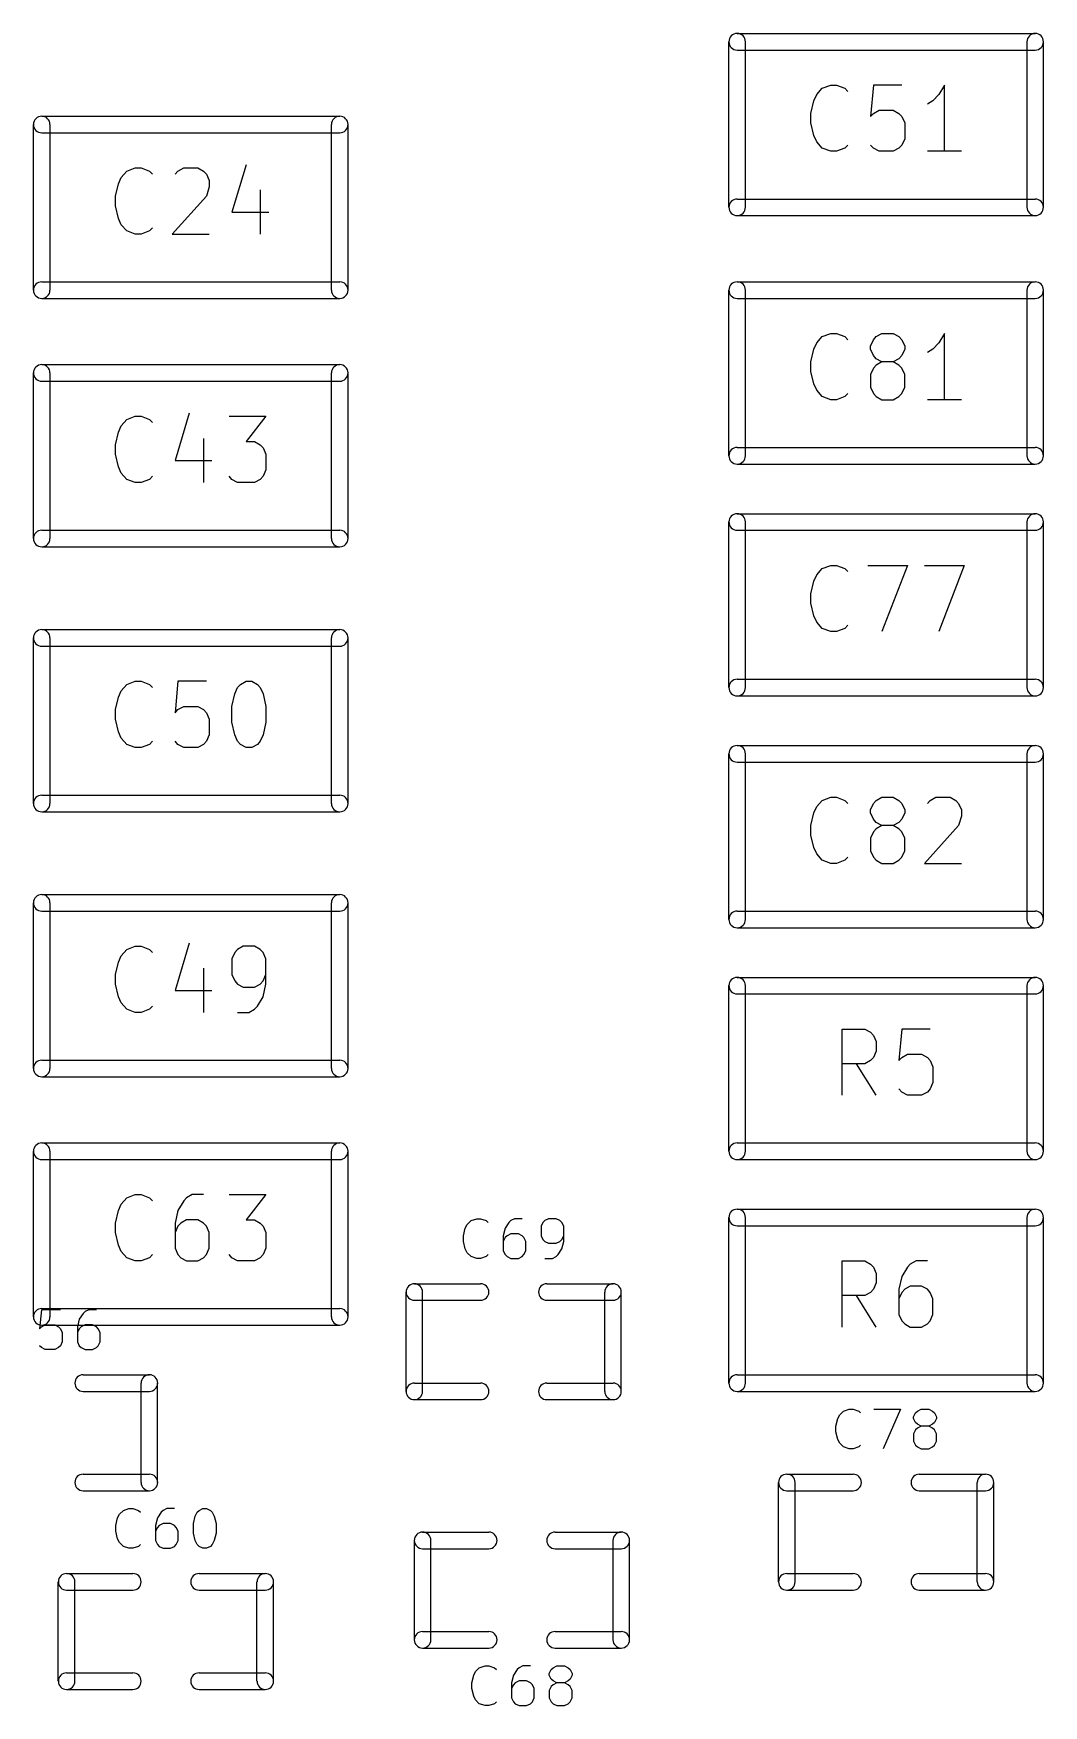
# Model space of a CAD drawing. Extents: x 51.7 to 137.6, y -122.1 to -55.4.
# Drawn here: x 127.32 to 135.06, y -88.2 to -75.37 of the extents above; entities that cross this region are included whole.
import ezdxf

# ---------------------------------------------------------------- set-up
doc = ezdxf.new("R2010")
doc.units = 0
doc.header["$MEASUREMENT"] = 0
doc.layers.add('BLACK', color=250, linetype='CONTINUOUS')

msp = doc.modelspace()

# ---------------------------------------------------------------- linework, layer by layer
at = {"layer": 'BLACK'}
for p, q in [((132.715, -75.3745), (135.001, -75.3745)), ((132.652, -76.708), (132.652, -75.438)), ((132.715, -75.5015), (135.001, -75.5015)), ((132.779, -76.708), (132.779, -75.438)), ((134.938, -76.708), (134.938, -75.438)), ((135.065, -76.708), (135.065, -75.438)), ((133.368, -75.7948), (133.433, -75.7706)), ((133.433, -75.7706), (133.477, -75.7706)), ((133.477, -75.7706), (133.542, -75.7948)), ((133.76, -75.7706), (133.738, -76.0125)), ((133.978, -75.7706), (133.76, -75.7706)), ((134.304, -75.7706), (134.261, -75.8432)), ((134.304, -76.2786), (134.304, -75.7706)), ((133.281, -75.9883), (133.303, -75.8916)), ((133.303, -75.8916), (133.325, -75.8432)), ((133.325, -75.8432), (133.368, -75.7948)), ((133.542, -75.7948), (133.564, -75.819)), ((134.217, -75.8916), (134.174, -75.9158)), ((134.261, -75.8432), (134.217, -75.8916)), ((127.381, -76.0095), (129.667, -76.0095)), ((133.281, -76.0609), (133.281, -75.9883)), ((133.738, -76.0125), (133.76, -75.9883)), ((133.76, -75.9883), (133.804, -75.9641)), ((133.804, -75.9641), (133.912, -75.9641)), ((133.912, -75.9641), (133.956, -75.9883)), ((133.956, -75.9883), (133.978, -76.0125)), ((133.978, -76.0125), (134, -76.0609)), ((127.318, -77.343), (127.318, -76.073)), ((127.381, -76.1365), (129.667, -76.1365)), ((127.445, -77.343), (127.445, -76.073)), ((129.604, -77.343), (129.604, -76.073)), ((129.731, -77.343), (129.731, -76.073)), ((133.303, -76.1577), (133.281, -76.0609)), ((133.325, -76.206), (133.303, -76.1577)), ((134, -76.0609), (134, -76.1819)), ((133.368, -76.2544), (133.325, -76.206)), ((133.433, -76.2786), (133.368, -76.2544)), ((133.477, -76.2786), (133.433, -76.2786)), ((133.542, -76.2544), (133.477, -76.2786)), ((133.564, -76.2302), (133.542, -76.2544)), ((133.76, -76.2544), (133.738, -76.2302)), ((133.804, -76.2786), (133.76, -76.2544)), ((133.912, -76.2786), (133.804, -76.2786)), ((133.956, -76.2544), (133.912, -76.2786)), ((133.978, -76.2302), (133.956, -76.2544)), ((134, -76.1819), (133.978, -76.2302)), ((134.435, -76.2786), (134.174, -76.2786)), ((128.034, -76.4298), (128.099, -76.4056)), ((128.099, -76.4056), (128.143, -76.4056)), ((128.143, -76.4056), (128.208, -76.4298)), ((128.426, -76.4298), (128.47, -76.4056)), ((128.47, -76.4056), (128.578, -76.4056)), ((128.578, -76.4056), (128.622, -76.4298)), ((128.949, -76.3814), (128.84, -76.7443)), ((127.947, -76.6233), (127.969, -76.5266)), ((127.969, -76.5266), (127.991, -76.4782)), ((127.991, -76.4782), (128.034, -76.4298)), ((128.208, -76.4298), (128.23, -76.454)), ((128.404, -76.454), (128.426, -76.4298)), ((128.622, -76.4298), (128.644, -76.454)), ((128.644, -76.454), (128.666, -76.5024)), ((128.666, -76.5508), (128.644, -76.6233)), ((128.666, -76.5024), (128.666, -76.5508)), ((127.947, -76.6959), (127.947, -76.6233)), ((128.644, -76.6233), (128.382, -76.9136)), ((129.057, -76.575), (129.057, -76.9136)), ((132.715, -76.6445), (135.001, -76.6445)), ((127.969, -76.7927), (127.947, -76.6959)), ((127.991, -76.841), (127.969, -76.7927)), ((128.84, -76.7443), (129.123, -76.7443)), ((132.715, -76.7715), (135.001, -76.7715)), ((128.034, -76.8894), (127.991, -76.841)), ((128.099, -76.9136), (128.034, -76.8894)), ((128.143, -76.9136), (128.099, -76.9136)), ((128.208, -76.8894), (128.143, -76.9136)), ((128.23, -76.8652), (128.208, -76.8894)), ((128.382, -76.9136), (128.666, -76.9136)), ((127.381, -77.2795), (129.667, -77.2795)), ((132.715, -77.2795), (135.001, -77.2795)), ((127.381, -77.4065), (129.667, -77.4065)), ((132.652, -78.613), (132.652, -77.343)), ((132.715, -77.4065), (135.001, -77.4065)), ((132.779, -78.613), (132.779, -77.343)), ((134.938, -78.613), (134.938, -77.343)), ((135.065, -78.613), (135.065, -77.343)), ((133.325, -77.7482), (133.368, -77.6998)), ((133.368, -77.6998), (133.433, -77.6756)), ((133.433, -77.6756), (133.477, -77.6756)), ((133.477, -77.6756), (133.542, -77.6998)), ((133.542, -77.6998), (133.564, -77.724)), ((133.76, -77.724), (133.782, -77.6998)), ((133.782, -77.6998), (133.825, -77.6756)), ((133.825, -77.6756), (133.912, -77.6756)), ((133.912, -77.6756), (133.956, -77.6998)), ((133.956, -77.6998), (133.978, -77.724)), ((134.304, -77.6756), (134.261, -77.7482)), ((134.304, -78.1836), (134.304, -77.6756)), ((133.281, -77.8933), (133.303, -77.7966)), ((133.303, -77.7966), (133.325, -77.7482)), ((133.738, -77.7724), (133.76, -77.724)), ((133.738, -77.7966), (133.738, -77.7724)), ((133.76, -77.845), (133.738, -77.7966)), ((133.978, -77.724), (134, -77.7724)), ((134, -77.7966), (133.978, -77.845)), ((134, -77.7724), (134, -77.7966)), ((134.217, -77.7966), (134.174, -77.8208)), ((134.261, -77.7482), (134.217, -77.7966)), ((127.381, -77.9145), (129.667, -77.9145)), ((133.281, -77.9659), (133.281, -77.8933)), ((133.303, -78.0627), (133.281, -77.9659)), ((133.76, -77.9417), (133.738, -77.9901)), ((133.782, -77.8691), (133.76, -77.845)), ((133.782, -77.9175), (133.76, -77.9417)), ((133.825, -77.8933), (133.782, -77.8691)), ((133.825, -77.8933), (133.782, -77.9175)), ((133.912, -77.8933), (133.825, -77.8933)), ((133.956, -77.8691), (133.912, -77.8933)), ((133.956, -77.9175), (133.912, -77.8933)), ((133.978, -77.845), (133.956, -77.8691)), ((133.978, -77.9417), (133.956, -77.9175)), ((134, -77.9901), (133.978, -77.9417)), ((127.318, -79.248), (127.318, -77.978)), ((127.381, -78.0415), (129.667, -78.0415)), ((127.445, -79.248), (127.445, -77.978)), ((129.604, -79.248), (129.604, -77.978)), ((129.731, -79.248), (129.731, -77.978)), ((133.325, -78.111), (133.303, -78.0627)), ((133.738, -77.9901), (133.738, -78.0869)), ((133.738, -78.0869), (133.76, -78.1352)), ((133.978, -78.1352), (134, -78.0869)), ((134, -78.0869), (134, -77.9901)), ((133.368, -78.1594), (133.325, -78.111)), ((133.433, -78.1836), (133.368, -78.1594)), ((133.477, -78.1836), (133.433, -78.1836)), ((133.542, -78.1594), (133.477, -78.1836)), ((133.564, -78.1352), (133.542, -78.1594)), ((133.76, -78.1352), (133.782, -78.1594)), ((133.782, -78.1594), (133.825, -78.1836)), ((133.825, -78.1836), (133.912, -78.1836)), ((133.912, -78.1836), (133.956, -78.1594)), ((133.956, -78.1594), (133.978, -78.1352)), ((134.435, -78.1836), (134.174, -78.1836)), ((127.991, -78.3832), (128.034, -78.3348)), ((128.034, -78.3348), (128.099, -78.3106)), ((128.099, -78.3106), (128.143, -78.3106)), ((128.143, -78.3106), (128.208, -78.3348)), ((128.208, -78.3348), (128.23, -78.359)), ((128.513, -78.2864), (128.404, -78.6493)), ((128.818, -78.3106), (129.101, -78.3106)), ((129.101, -78.3106), (128.949, -78.5041)), ((127.947, -78.5283), (127.969, -78.4316)), ((127.969, -78.4316), (127.991, -78.3832)), ((127.947, -78.6009), (127.947, -78.5283)), ((127.969, -78.6977), (127.947, -78.6009)), ((128.622, -78.48), (128.622, -78.8186)), ((128.949, -78.5041), (129.014, -78.5041)), ((129.014, -78.5041), (129.057, -78.5283)), ((129.057, -78.5283), (129.079, -78.5525)), ((129.079, -78.5525), (129.101, -78.6009)), ((129.101, -78.6009), (129.101, -78.7219)), ((132.715, -78.5495), (135.001, -78.5495)), ((127.991, -78.746), (127.969, -78.6977)), ((128.404, -78.6493), (128.687, -78.6493)), ((129.101, -78.7219), (129.079, -78.7702)), ((132.715, -78.6765), (135.001, -78.6765)), ((128.034, -78.7944), (127.991, -78.746)), ((128.099, -78.8186), (128.034, -78.7944)), ((128.143, -78.8186), (128.099, -78.8186)), ((128.208, -78.7944), (128.143, -78.8186)), ((128.23, -78.7702), (128.208, -78.7944)), ((128.84, -78.7944), (128.818, -78.7702)), ((128.883, -78.8186), (128.84, -78.7944)), ((129.014, -78.8186), (128.883, -78.8186)), ((129.057, -78.7944), (129.014, -78.8186)), ((129.079, -78.7702), (129.057, -78.7944)), ((132.715, -79.0575), (135.001, -79.0575)), ((127.381, -79.1845), (129.667, -79.1845)), ((132.652, -80.391), (132.652, -79.121)), ((132.715, -79.1845), (135.001, -79.1845)), ((132.779, -80.391), (132.779, -79.121)), ((134.938, -80.391), (134.938, -79.121)), ((135.065, -80.391), (135.065, -79.121)), ((127.381, -79.3115), (129.667, -79.3115)), ((133.325, -79.5262), (133.368, -79.4778)), ((133.368, -79.4778), (133.433, -79.4536)), ((133.433, -79.4536), (133.477, -79.4536)), ((133.477, -79.4536), (133.542, -79.4778)), ((133.542, -79.4778), (133.564, -79.502)), ((133.716, -79.4536), (134.021, -79.4536)), ((134.021, -79.4536), (133.825, -79.9616)), ((134.152, -79.4536), (134.457, -79.4536)), ((134.457, -79.4536), (134.261, -79.9616)), ((133.281, -79.6713), (133.303, -79.5746)), ((133.303, -79.5746), (133.325, -79.5262)), ((133.281, -79.7439), (133.281, -79.6713)), ((133.303, -79.8407), (133.281, -79.7439)), ((133.325, -79.889), (133.303, -79.8407)), ((133.368, -79.9374), (133.325, -79.889)), ((127.318, -81.28), (127.318, -80.01)), ((127.381, -79.9465), (129.667, -79.9465)), ((127.445, -81.28), (127.445, -80.01)), ((129.604, -81.28), (129.604, -80.01)), ((129.731, -81.28), (129.731, -80.01)), ((133.433, -79.9616), (133.368, -79.9374)), ((133.477, -79.9616), (133.433, -79.9616)), ((133.542, -79.9374), (133.477, -79.9616)), ((133.564, -79.9132), (133.542, -79.9374)), ((127.381, -80.0735), (129.667, -80.0735)), ((127.991, -80.4152), (128.034, -80.3668)), ((128.034, -80.3668), (128.099, -80.3426)), ((128.099, -80.3426), (128.143, -80.3426)), ((128.143, -80.3426), (128.208, -80.3668)), ((128.208, -80.3668), (128.23, -80.391)), ((128.426, -80.3426), (128.404, -80.5845)), ((128.644, -80.3426), (128.426, -80.3426)), ((128.861, -80.4394), (128.883, -80.391)), ((128.883, -80.391), (128.905, -80.3668)), ((128.905, -80.3668), (128.949, -80.3426)), ((128.949, -80.3426), (128.992, -80.3426)), ((128.992, -80.3426), (129.036, -80.3668)), ((129.036, -80.3668), (129.057, -80.391)), ((129.057, -80.391), (129.079, -80.4394)), ((132.715, -80.3275), (135.001, -80.3275)), ((127.947, -80.5603), (127.969, -80.4636)), ((127.969, -80.4636), (127.991, -80.4152)), ((128.84, -80.5361), (128.861, -80.4394)), ((129.079, -80.4394), (129.101, -80.5361)), ((132.715, -80.4545), (135.001, -80.4545)), ((127.947, -80.6329), (127.947, -80.5603)), ((127.969, -80.7297), (127.947, -80.6329)), ((128.404, -80.5845), (128.426, -80.5603)), ((128.426, -80.5603), (128.47, -80.5361)), ((128.47, -80.5361), (128.578, -80.5361)), ((128.578, -80.5361), (128.622, -80.5603)), ((128.622, -80.5603), (128.644, -80.5845)), ((128.644, -80.5845), (128.666, -80.6329)), ((128.666, -80.6329), (128.666, -80.7539)), ((128.84, -80.6571), (128.84, -80.5361)), ((128.861, -80.7539), (128.84, -80.6571)), ((129.101, -80.6571), (129.079, -80.7539)), ((129.101, -80.5361), (129.101, -80.6571)), ((127.991, -80.778), (127.969, -80.7297)), ((128.034, -80.8264), (127.991, -80.778)), ((128.666, -80.7539), (128.644, -80.8022)), ((128.883, -80.8022), (128.861, -80.7539)), ((129.079, -80.7539), (129.057, -80.8022)), ((128.099, -80.8506), (128.034, -80.8264)), ((128.143, -80.8506), (128.099, -80.8506)), ((128.208, -80.8264), (128.143, -80.8506)), ((128.23, -80.8022), (128.208, -80.8264)), ((128.426, -80.8264), (128.404, -80.8022)), ((128.47, -80.8506), (128.426, -80.8264)), ((128.578, -80.8506), (128.47, -80.8506)), ((128.622, -80.8264), (128.578, -80.8506)), ((128.644, -80.8022), (128.622, -80.8264)), ((128.905, -80.8264), (128.883, -80.8022)), ((128.949, -80.8506), (128.905, -80.8264)), ((128.992, -80.8506), (128.949, -80.8506)), ((129.036, -80.8264), (128.992, -80.8506)), ((129.057, -80.8022), (129.036, -80.8264)), ((132.652, -82.169), (132.652, -80.899)), ((132.715, -80.8355), (135.001, -80.8355)), ((132.779, -82.169), (132.779, -80.899)), ((134.938, -82.169), (134.938, -80.899)), ((135.065, -82.169), (135.065, -80.899)), ((132.715, -80.9625), (135.001, -80.9625)), ((127.381, -81.2165), (129.667, -81.2165)), ((133.325, -81.3042), (133.368, -81.2558)), ((133.368, -81.2558), (133.433, -81.2316)), ((133.433, -81.2316), (133.477, -81.2316)), ((133.477, -81.2316), (133.542, -81.2558)), ((133.542, -81.2558), (133.564, -81.28)), ((133.738, -81.3284), (133.76, -81.28)), ((133.76, -81.28), (133.782, -81.2558)), ((133.782, -81.2558), (133.825, -81.2316)), ((133.825, -81.2316), (133.912, -81.2316)), ((133.912, -81.2316), (133.956, -81.2558)), ((133.956, -81.2558), (133.978, -81.28)), ((133.978, -81.28), (134, -81.3284)), ((134.174, -81.28), (134.195, -81.2558)), ((134.195, -81.2558), (134.239, -81.2316)), ((134.239, -81.2316), (134.348, -81.2316)), ((134.348, -81.2316), (134.391, -81.2558)), ((134.391, -81.2558), (134.413, -81.28)), ((134.413, -81.28), (134.435, -81.3284)), ((127.381, -81.3435), (129.667, -81.3435)), ((133.281, -81.4493), (133.303, -81.3526)), ((133.303, -81.3526), (133.325, -81.3042)), ((133.738, -81.3526), (133.738, -81.3284)), ((133.76, -81.401), (133.738, -81.3526)), ((133.782, -81.4251), (133.76, -81.401)), ((133.825, -81.4493), (133.782, -81.4251)), ((133.956, -81.4251), (133.912, -81.4493)), ((133.978, -81.401), (133.956, -81.4251)), ((134, -81.3526), (133.978, -81.401)), ((134, -81.3284), (134, -81.3526)), ((134.435, -81.3768), (134.413, -81.4493)), ((134.435, -81.3284), (134.435, -81.3768)), ((133.281, -81.5219), (133.281, -81.4493)), ((133.303, -81.6187), (133.281, -81.5219)), ((133.76, -81.4977), (133.738, -81.5461)), ((133.738, -81.5461), (133.738, -81.6429)), ((133.782, -81.4735), (133.76, -81.4977)), ((133.825, -81.4493), (133.782, -81.4735)), ((133.912, -81.4493), (133.825, -81.4493)), ((133.956, -81.4735), (133.912, -81.4493)), ((133.978, -81.4977), (133.956, -81.4735)), ((134, -81.5461), (133.978, -81.4977)), ((134, -81.6429), (134, -81.5461)), ((134.413, -81.4493), (134.152, -81.7396)), ((133.325, -81.667), (133.303, -81.6187)), ((133.368, -81.7154), (133.325, -81.667)), ((133.738, -81.6429), (133.76, -81.6912)), ((133.978, -81.6912), (134, -81.6429)), ((133.433, -81.7396), (133.368, -81.7154)), ((133.477, -81.7396), (133.433, -81.7396)), ((133.542, -81.7154), (133.477, -81.7396)), ((133.564, -81.6912), (133.542, -81.7154)), ((133.76, -81.6912), (133.782, -81.7154)), ((133.782, -81.7154), (133.825, -81.7396)), ((133.825, -81.7396), (133.912, -81.7396)), ((133.912, -81.7396), (133.956, -81.7154)), ((133.956, -81.7154), (133.978, -81.6912)), ((134.152, -81.7396), (134.435, -81.7396)), ((127.318, -83.312), (127.318, -82.042)), ((127.381, -81.9785), (129.667, -81.9785)), ((127.445, -83.312), (127.445, -82.042)), ((129.604, -83.312), (129.604, -82.042)), ((129.731, -83.312), (129.731, -82.042)), ((127.381, -82.1055), (129.667, -82.1055)), ((132.715, -82.1055), (135.001, -82.1055)), ((132.715, -82.2325), (135.001, -82.2325)), ((127.969, -82.4956), (127.991, -82.4472)), ((127.991, -82.4472), (128.034, -82.3988)), ((128.034, -82.3988), (128.099, -82.3746)), ((128.099, -82.3746), (128.143, -82.3746)), ((128.143, -82.3746), (128.208, -82.3988)), ((128.208, -82.3988), (128.23, -82.423)), ((128.513, -82.3504), (128.404, -82.7133)), ((128.861, -82.423), (128.84, -82.4714)), ((128.883, -82.3988), (128.861, -82.423)), ((128.927, -82.3746), (128.883, -82.3988)), ((129.014, -82.3746), (128.927, -82.3746)), ((129.057, -82.3988), (129.014, -82.3746)), ((129.079, -82.423), (129.057, -82.3988)), ((129.101, -82.4714), (129.079, -82.423)), ((127.947, -82.5923), (127.969, -82.4956)), ((128.622, -82.544), (128.622, -82.8826)), ((128.84, -82.4714), (128.84, -82.5923)), ((129.101, -82.6649), (129.101, -82.4714)), ((127.947, -82.6649), (127.947, -82.5923)), ((127.969, -82.7617), (127.947, -82.6649)), ((128.84, -82.5923), (128.861, -82.6407)), ((128.861, -82.6407), (128.883, -82.6649)), ((128.883, -82.6649), (128.927, -82.6891)), ((128.927, -82.6891), (129.014, -82.6891)), ((129.014, -82.6891), (129.057, -82.6649)), ((129.057, -82.6649), (129.079, -82.6407)), ((129.079, -82.6407), (129.101, -82.5923)), ((129.079, -82.7617), (129.101, -82.6649)), ((132.652, -83.947), (132.652, -82.677)), ((132.715, -82.6135), (135.001, -82.6135)), ((132.779, -83.947), (132.779, -82.677)), ((134.938, -83.947), (134.938, -82.677)), ((135.065, -83.947), (135.065, -82.677)), ((127.991, -82.81), (127.969, -82.7617)), ((128.034, -82.8584), (127.991, -82.81)), ((128.23, -82.8342), (128.208, -82.8584)), ((128.404, -82.7133), (128.687, -82.7133)), ((129.014, -82.8584), (129.036, -82.8342)), ((129.036, -82.8342), (129.079, -82.7617)), ((132.715, -82.7405), (135.001, -82.7405)), ((128.099, -82.8826), (128.034, -82.8584)), ((128.143, -82.8826), (128.099, -82.8826)), ((128.208, -82.8584), (128.143, -82.8826)), ((128.883, -82.8826), (128.97, -82.8826)), ((128.97, -82.8826), (129.014, -82.8584)), ((133.521, -83.5176), (133.521, -83.0096)), ((133.521, -83.0096), (133.695, -83.0096)), ((133.695, -83.0096), (133.738, -83.0338)), ((133.738, -83.0338), (133.76, -83.058)), ((133.76, -83.058), (133.782, -83.1064)), ((133.978, -83.0096), (133.956, -83.2515)), ((134.195, -83.0096), (133.978, -83.0096)), ((133.782, -83.179), (133.76, -83.2273)), ((133.782, -83.1064), (133.782, -83.179)), ((133.978, -83.2273), (134.021, -83.2031)), ((134.021, -83.2031), (134.13, -83.2031)), ((134.13, -83.2031), (134.174, -83.2273)), ((127.381, -83.2485), (129.667, -83.2485)), ((133.695, -83.2757), (133.521, -83.2757)), ((133.782, -83.5176), (133.629, -83.2757)), ((133.738, -83.2515), (133.695, -83.2757)), ((133.76, -83.2273), (133.738, -83.2515)), ((133.956, -83.2515), (133.978, -83.2273)), ((134.174, -83.2273), (134.195, -83.2515)), ((134.195, -83.2515), (134.217, -83.2999)), ((134.217, -83.2999), (134.217, -83.4209)), ((127.381, -83.3755), (129.667, -83.3755)), ((133.978, -83.4934), (133.956, -83.4692)), ((134.195, -83.4692), (134.174, -83.4934)), ((134.217, -83.4209), (134.195, -83.4692)), ((134.021, -83.5176), (133.978, -83.4934)), ((134.13, -83.5176), (134.021, -83.5176)), ((134.174, -83.4934), (134.13, -83.5176)), ((127.318, -85.217), (127.318, -83.947)), ((127.381, -83.8835), (129.667, -83.8835)), ((127.445, -85.217), (127.445, -83.947)), ((129.604, -85.217), (129.604, -83.947)), ((129.731, -85.217), (129.731, -83.947)), ((132.715, -83.8835), (135.001, -83.8835)), ((127.381, -84.0105), (129.667, -84.0105)), ((132.715, -84.0105), (135.001, -84.0105)), ((127.969, -84.4006), (127.991, -84.3522)), ((127.991, -84.3522), (128.034, -84.3038)), ((128.034, -84.3038), (128.099, -84.2796)), ((128.099, -84.2796), (128.143, -84.2796)), ((128.143, -84.2796), (128.208, -84.3038)), ((128.208, -84.3038), (128.23, -84.328)), ((128.47, -84.328), (128.426, -84.4006)), ((128.491, -84.3038), (128.47, -84.328)), ((128.535, -84.2796), (128.491, -84.3038)), ((128.622, -84.2796), (128.535, -84.2796)), ((128.818, -84.2796), (129.101, -84.2796)), ((129.101, -84.2796), (128.949, -84.4731)), ((127.947, -84.4973), (127.969, -84.4006)), ((127.947, -84.5699), (127.947, -84.4973)), ((128.426, -84.4006), (128.404, -84.4973)), ((128.404, -84.4973), (128.404, -84.6909)), ((128.448, -84.4973), (128.426, -84.5215)), ((128.491, -84.4731), (128.448, -84.4973)), ((128.578, -84.4731), (128.491, -84.4731)), ((128.622, -84.4973), (128.578, -84.4731)), ((128.644, -84.5215), (128.622, -84.4973)), ((128.949, -84.4731), (129.014, -84.4731)), ((129.014, -84.4731), (129.057, -84.4973)), ((129.057, -84.4973), (129.079, -84.5215)), ((130.645, -84.5076), (130.674, -84.4786)), ((130.674, -84.4786), (130.717, -84.4641)), ((130.717, -84.4641), (130.747, -84.4641)), ((130.747, -84.4641), (130.79, -84.4786)), ((130.79, -84.4786), (130.805, -84.4931)), ((130.964, -84.4931), (130.935, -84.5366)), ((130.979, -84.4786), (130.964, -84.4931)), ((131.008, -84.4641), (130.979, -84.4786)), ((131.066, -84.4641), (131.008, -84.4641)), ((131.225, -84.4931), (131.211, -84.5221)), ((131.24, -84.4786), (131.225, -84.4931)), ((131.269, -84.4641), (131.24, -84.4786)), ((131.327, -84.4641), (131.269, -84.4641)), ((131.356, -84.4786), (131.327, -84.4641)), ((131.371, -84.4931), (131.356, -84.4786)), ((131.385, -84.5221), (131.371, -84.4931)), ((132.652, -85.725), (132.652, -84.455)), ((132.715, -84.3915), (135.001, -84.3915)), ((132.779, -85.725), (132.779, -84.455)), ((134.938, -85.725), (134.938, -84.455)), ((135.065, -85.725), (135.065, -84.455)), ((127.969, -84.6667), (127.947, -84.5699)), ((128.426, -84.5215), (128.404, -84.5699)), ((128.666, -84.5699), (128.644, -84.5215)), ((128.666, -84.6909), (128.666, -84.5699)), ((129.079, -84.5215), (129.101, -84.5699)), ((129.101, -84.5699), (129.101, -84.6909)), ((130.616, -84.5947), (130.63, -84.5366)), ((130.616, -84.6382), (130.616, -84.5947)), ((130.63, -84.5366), (130.645, -84.5076)), ((130.935, -84.5366), (130.921, -84.5947)), ((130.921, -84.5947), (130.921, -84.7108)), ((130.935, -84.6092), (130.921, -84.6382)), ((130.95, -84.5947), (130.935, -84.6092)), ((130.979, -84.5802), (130.95, -84.5947)), ((131.037, -84.5802), (130.979, -84.5802)), ((131.066, -84.5947), (131.037, -84.5802)), ((131.08, -84.6092), (131.066, -84.5947)), ((131.095, -84.6382), (131.08, -84.6092)), ((131.211, -84.5221), (131.211, -84.5947)), ((131.211, -84.5947), (131.225, -84.6237)), ((131.225, -84.6237), (131.24, -84.6382)), ((131.356, -84.6382), (131.371, -84.6237)), ((131.371, -84.6237), (131.385, -84.5947)), ((131.385, -84.6382), (131.385, -84.5221)), ((132.715, -84.5185), (135.001, -84.5185)), ((127.991, -84.715), (127.969, -84.6667)), ((128.034, -84.7634), (127.991, -84.715)), ((128.23, -84.7392), (128.208, -84.7634)), ((128.404, -84.6909), (128.426, -84.7392)), ((128.426, -84.7392), (128.448, -84.7634)), ((128.622, -84.7634), (128.644, -84.7392)), ((128.644, -84.7392), (128.666, -84.6909)), ((128.84, -84.7634), (128.818, -84.7392)), ((129.079, -84.7392), (129.057, -84.7634)), ((129.101, -84.6909), (129.079, -84.7392)), ((130.63, -84.6963), (130.616, -84.6382)), ((130.645, -84.7253), (130.63, -84.6963)), ((130.674, -84.7544), (130.645, -84.7253)), ((130.717, -84.7689), (130.674, -84.7544)), ((130.79, -84.7544), (130.747, -84.7689)), ((130.805, -84.7398), (130.79, -84.7544)), ((130.921, -84.7108), (130.935, -84.7398)), ((130.935, -84.7398), (130.95, -84.7544)), ((130.95, -84.7544), (130.979, -84.7689)), ((131.037, -84.7689), (131.066, -84.7544)), ((131.066, -84.7544), (131.08, -84.7398)), ((131.08, -84.7398), (131.095, -84.7108)), ((131.095, -84.7108), (131.095, -84.6382)), ((131.24, -84.6382), (131.269, -84.6528)), ((131.269, -84.6528), (131.327, -84.6528)), ((131.298, -84.7689), (131.327, -84.7544)), ((131.327, -84.6528), (131.356, -84.6382)), ((131.327, -84.7544), (131.342, -84.7398)), ((131.342, -84.7398), (131.371, -84.6963)), ((131.371, -84.6963), (131.385, -84.6382)), ((128.099, -84.7876), (128.034, -84.7634)), ((128.143, -84.7876), (128.099, -84.7876)), ((128.208, -84.7634), (128.143, -84.7876)), ((128.448, -84.7634), (128.491, -84.7876)), ((128.491, -84.7876), (128.578, -84.7876)), ((128.578, -84.7876), (128.622, -84.7634)), ((128.883, -84.7876), (128.84, -84.7634)), ((129.014, -84.7876), (128.883, -84.7876)), ((129.057, -84.7634), (129.014, -84.7876)), ((130.747, -84.7689), (130.717, -84.7689)), ((130.979, -84.7689), (131.037, -84.7689)), ((131.24, -84.7689), (131.298, -84.7689)), ((133.521, -85.2956), (133.521, -84.7876)), ((133.521, -84.7876), (133.695, -84.7876)), ((133.695, -84.7876), (133.738, -84.8118)), ((133.738, -84.8118), (133.76, -84.836)), ((133.76, -84.836), (133.782, -84.8844)), ((133.782, -84.8844), (133.782, -84.957)), ((134.021, -84.836), (133.978, -84.9086)), ((134.043, -84.8118), (134.021, -84.836)), ((134.087, -84.7876), (134.043, -84.8118)), ((134.174, -84.7876), (134.087, -84.7876)), ((130.239, -84.963), (130.747, -84.963)), ((131.255, -84.963), (131.763, -84.963)), ((133.76, -85.0053), (133.738, -85.0295)), ((133.782, -84.957), (133.76, -85.0053)), ((133.978, -84.9086), (133.956, -85.0053)), ((133.956, -85.0053), (133.956, -85.1989)), ((134, -85.0053), (133.978, -85.0295)), ((134.043, -84.9811), (134, -85.0053)), ((134.13, -84.9811), (134.043, -84.9811)), ((134.174, -85.0053), (134.13, -84.9811)), ((134.195, -85.0295), (134.174, -85.0053)), ((130.175, -85.7885), (130.175, -85.0265)), ((130.239, -85.09), (130.747, -85.09)), ((130.302, -85.7885), (130.302, -85.0265)), ((131.255, -85.09), (131.763, -85.09)), ((131.699, -85.7885), (131.699, -85.0265)), ((131.826, -85.7885), (131.826, -85.0265)), ((133.695, -85.0537), (133.521, -85.0537)), ((133.782, -85.2956), (133.629, -85.0537)), ((133.738, -85.0295), (133.695, -85.0537)), ((133.978, -85.0295), (133.956, -85.0779)), ((134.217, -85.0779), (134.195, -85.0295)), ((134.217, -85.1989), (134.217, -85.0779)), ((127.379, -85.1626), (127.365, -85.3077)), ((127.524, -85.1626), (127.379, -85.1626)), ((127.381, -85.1535), (129.667, -85.1535)), ((127.669, -85.2351), (127.655, -85.2932)), ((127.699, -85.1916), (127.669, -85.2351)), ((127.713, -85.1771), (127.699, -85.1916)), ((127.742, -85.1626), (127.713, -85.1771)), ((127.8, -85.1626), (127.742, -85.1626)), ((133.956, -85.1989), (133.978, -85.2472)), ((133.978, -85.2472), (134, -85.2714)), ((134, -85.2714), (134.043, -85.2956)), ((134.13, -85.2956), (134.174, -85.2714)), ((134.174, -85.2714), (134.195, -85.2472)), ((134.195, -85.2472), (134.217, -85.1989)), ((127.365, -85.3077), (127.379, -85.2932)), ((127.379, -85.2932), (127.408, -85.2787)), ((127.381, -85.2805), (129.667, -85.2805)), ((127.408, -85.2787), (127.481, -85.2787)), ((127.481, -85.2787), (127.51, -85.2932)), ((127.51, -85.2932), (127.524, -85.3077)), ((127.524, -85.3077), (127.539, -85.3367)), ((127.539, -85.3367), (127.539, -85.4093)), ((127.655, -85.2932), (127.655, -85.4093)), ((127.669, -85.3077), (127.655, -85.3367)), ((127.684, -85.2932), (127.669, -85.3077)), ((127.713, -85.2787), (127.684, -85.2932)), ((127.771, -85.2787), (127.713, -85.2787)), ((127.8, -85.2932), (127.771, -85.2787)), ((127.815, -85.3077), (127.8, -85.2932)), ((127.829, -85.3367), (127.815, -85.3077)), ((127.829, -85.4093), (127.829, -85.3367)), ((134.043, -85.2956), (134.13, -85.2956)), ((127.379, -85.4529), (127.365, -85.4383)), ((127.408, -85.4674), (127.379, -85.4529)), ((127.481, -85.4674), (127.408, -85.4674)), ((127.51, -85.4529), (127.481, -85.4674)), ((127.524, -85.4383), (127.51, -85.4529)), ((127.539, -85.4093), (127.524, -85.4383)), ((127.655, -85.4093), (127.669, -85.4383)), ((127.669, -85.4383), (127.684, -85.4529)), ((127.684, -85.4529), (127.713, -85.4674)), ((127.713, -85.4674), (127.771, -85.4674)), ((127.771, -85.4674), (127.8, -85.4529)), ((127.8, -85.4529), (127.815, -85.4383)), ((127.815, -85.4383), (127.829, -85.4093)), ((127.699, -85.6615), (128.207, -85.6615)), ((127.699, -85.7885), (128.207, -85.7885)), ((128.143, -86.487), (128.143, -85.725)), ((128.27, -86.487), (128.27, -85.725)), ((130.239, -85.725), (130.747, -85.725)), ((131.255, -85.725), (131.763, -85.725)), ((132.715, -85.6615), (135.001, -85.6615)), ((132.715, -85.7885), (135.001, -85.7885)), ((130.239, -85.852), (130.747, -85.852)), ((131.255, -85.852), (131.763, -85.852)), ((133.473, -86.0552), (133.488, -85.9971)), ((133.488, -85.9971), (133.502, -85.9681)), ((133.502, -85.9681), (133.531, -85.9391)), ((133.531, -85.9391), (133.575, -85.9246)), ((133.575, -85.9246), (133.604, -85.9246)), ((133.604, -85.9246), (133.648, -85.9391)), ((133.648, -85.9391), (133.662, -85.9536)), ((133.764, -85.9246), (133.967, -85.9246)), ((133.967, -85.9246), (133.836, -86.2294)), ((134.068, -85.9826), (134.083, -85.9536)), ((134.068, -85.9971), (134.068, -85.9826)), ((134.083, -86.0262), (134.068, -85.9971)), ((134.083, -85.9536), (134.097, -85.9391)), ((134.097, -86.0407), (134.083, -86.0262)), ((134.097, -85.9391), (134.127, -85.9246)), ((134.127, -86.0552), (134.097, -86.0407)), ((134.127, -85.9246), (134.185, -85.9246)), ((134.185, -85.9246), (134.214, -85.9391)), ((134.214, -86.0407), (134.185, -86.0552)), ((134.214, -85.9391), (134.228, -85.9536)), ((134.228, -86.0262), (134.214, -86.0407)), ((134.228, -85.9536), (134.243, -85.9826)), ((134.243, -85.9971), (134.228, -86.0262)), ((134.243, -85.9826), (134.243, -85.9971)), ((133.473, -86.0987), (133.473, -86.0552)), ((133.488, -86.1568), (133.473, -86.0987)), ((133.502, -86.1858), (133.488, -86.1568)), ((134.083, -86.0842), (134.068, -86.1133)), ((134.068, -86.1133), (134.068, -86.1713)), ((134.068, -86.1713), (134.083, -86.2003)), ((134.097, -86.0697), (134.083, -86.0842)), ((134.127, -86.0552), (134.097, -86.0697)), ((134.185, -86.0552), (134.127, -86.0552)), ((134.214, -86.0697), (134.185, -86.0552)), ((134.228, -86.0842), (134.214, -86.0697)), ((134.243, -86.1133), (134.228, -86.0842)), ((134.228, -86.2003), (134.243, -86.1713)), ((134.243, -86.1713), (134.243, -86.1133)), ((133.531, -86.2149), (133.502, -86.1858)), ((133.575, -86.2294), (133.531, -86.2149)), ((133.604, -86.2294), (133.575, -86.2294)), ((133.648, -86.2149), (133.604, -86.2294)), ((133.662, -86.2003), (133.648, -86.2149)), ((134.083, -86.2003), (134.097, -86.2149)), ((134.097, -86.2149), (134.127, -86.2294)), ((134.127, -86.2294), (134.185, -86.2294)), ((134.185, -86.2294), (134.214, -86.2149)), ((134.214, -86.2149), (134.228, -86.2003)), ((127.699, -86.4235), (128.207, -86.4235)), ((133.096, -86.4235), (133.604, -86.4235)), ((134.112, -86.4235), (134.62, -86.4235)), ((127.699, -86.5505), (128.207, -86.5505)), ((133.033, -87.249), (133.033, -86.487)), ((133.096, -86.5505), (133.604, -86.5505)), ((133.16, -87.249), (133.16, -86.487)), ((134.112, -86.5505), (134.62, -86.5505)), ((134.557, -87.249), (134.557, -86.487)), ((134.684, -87.249), (134.684, -86.487)), ((127.949, -86.8172), (127.963, -86.7591)), ((127.963, -86.7591), (127.978, -86.7301)), ((127.978, -86.7301), (128.007, -86.7011)), ((128.007, -86.7011), (128.05, -86.6866)), ((128.05, -86.6866), (128.08, -86.6866)), ((128.08, -86.6866), (128.123, -86.7011)), ((128.123, -86.7011), (128.138, -86.7156)), ((128.268, -86.7591), (128.254, -86.8172)), ((128.297, -86.7156), (128.268, -86.7591)), ((128.312, -86.8027), (128.283, -86.8172)), ((128.312, -86.7011), (128.297, -86.7156)), ((128.341, -86.6866), (128.312, -86.7011)), ((128.37, -86.8027), (128.312, -86.8027)), ((128.399, -86.6866), (128.341, -86.6866)), ((128.399, -86.8172), (128.37, -86.8027)), ((128.544, -86.8027), (128.558, -86.7446)), ((128.544, -86.8753), (128.544, -86.8027)), ((128.558, -86.7446), (128.573, -86.7156)), ((128.573, -86.7156), (128.588, -86.7011)), ((128.588, -86.7011), (128.617, -86.6866)), ((128.617, -86.6866), (128.646, -86.6866)), ((128.646, -86.6866), (128.675, -86.7011)), ((128.675, -86.7011), (128.689, -86.7156)), ((128.689, -86.7156), (128.704, -86.7446)), ((128.704, -86.7446), (128.718, -86.8027)), ((128.718, -86.8027), (128.718, -86.8753)), ((127.949, -86.8607), (127.949, -86.8172)), ((127.963, -86.9188), (127.949, -86.8607)), ((127.978, -86.9478), (127.963, -86.9188)), ((128.254, -86.8172), (128.254, -86.9333)), ((128.268, -86.8317), (128.254, -86.8607)), ((128.254, -86.9333), (128.268, -86.9623)), ((128.283, -86.8172), (128.268, -86.8317)), ((128.413, -86.8317), (128.399, -86.8172)), ((128.428, -86.8607), (128.413, -86.8317)), ((128.413, -86.9623), (128.428, -86.9333)), ((128.428, -86.9333), (128.428, -86.8607)), ((128.558, -86.9333), (128.544, -86.8753)), ((128.573, -86.9623), (128.558, -86.9333)), ((128.704, -86.9333), (128.689, -86.9623)), ((128.718, -86.8753), (128.704, -86.9333)), ((130.239, -87.6935), (130.239, -86.9315)), ((130.302, -86.868), (130.81, -86.868)), ((130.366, -87.6935), (130.366, -86.9315)), ((131.318, -86.868), (131.826, -86.868)), ((131.763, -87.6935), (131.763, -86.9315)), ((131.89, -87.6935), (131.89, -86.9315)), ((128.007, -86.9769), (127.978, -86.9478)), ((128.05, -86.9914), (128.007, -86.9769)), ((128.08, -86.9914), (128.05, -86.9914)), ((128.123, -86.9769), (128.08, -86.9914)), ((128.138, -86.9623), (128.123, -86.9769)), ((128.268, -86.9623), (128.283, -86.9769)), ((128.283, -86.9769), (128.312, -86.9914)), ((128.312, -86.9914), (128.37, -86.9914)), ((128.37, -86.9914), (128.399, -86.9769)), ((128.399, -86.9769), (128.413, -86.9623)), ((128.588, -86.9769), (128.573, -86.9623)), ((128.617, -86.9914), (128.588, -86.9769)), ((128.646, -86.9914), (128.617, -86.9914)), ((128.675, -86.9769), (128.646, -86.9914)), ((128.689, -86.9623), (128.675, -86.9769)), ((130.302, -86.995), (130.81, -86.995)), ((131.318, -86.995), (131.826, -86.995)), ((127.572, -87.1855), (128.08, -87.1855)), ((128.588, -87.1855), (129.096, -87.1855)), ((133.096, -87.1855), (133.604, -87.1855)), ((134.112, -87.1855), (134.62, -87.1855)), ((127.508, -88.011), (127.508, -87.249)), ((127.572, -87.3125), (128.08, -87.3125)), ((127.635, -88.011), (127.635, -87.249)), ((128.588, -87.3125), (129.096, -87.3125)), ((129.032, -88.011), (129.032, -87.249)), ((129.159, -88.011), (129.159, -87.249)), ((133.096, -87.3125), (133.604, -87.3125)), ((134.112, -87.3125), (134.62, -87.3125)), ((130.302, -87.63), (130.81, -87.63)), ((131.318, -87.63), (131.826, -87.63)), ((130.302, -87.757), (130.81, -87.757)), ((131.318, -87.757), (131.826, -87.757)), ((127.572, -87.9475), (128.08, -87.9475)), ((128.588, -87.9475), (129.096, -87.9475)), ((130.679, -88.0237), (130.694, -87.9656)), ((130.694, -87.9656), (130.708, -87.9366)), ((130.708, -87.9366), (130.737, -87.9076)), ((130.737, -87.9076), (130.781, -87.8931)), ((130.781, -87.8931), (130.81, -87.8931)), ((130.81, -87.8931), (130.854, -87.9076)), ((130.854, -87.9076), (130.868, -87.9221)), ((130.999, -87.9656), (130.984, -88.0237)), ((131.028, -87.9221), (130.999, -87.9656)), ((131.042, -87.9076), (131.028, -87.9221)), ((131.071, -87.8931), (131.042, -87.9076)), ((131.129, -87.8931), (131.071, -87.8931)), ((131.274, -87.9511), (131.289, -87.9221)), ((131.274, -87.9656), (131.274, -87.9511)), ((131.289, -87.9947), (131.274, -87.9656)), ((131.289, -87.9221), (131.303, -87.9076)), ((131.303, -87.9076), (131.333, -87.8931)), ((131.333, -87.8931), (131.391, -87.8931)), ((131.391, -87.8931), (131.42, -87.9076)), ((131.42, -87.9076), (131.434, -87.9221)), ((131.434, -87.9221), (131.449, -87.9511)), ((131.449, -87.9656), (131.434, -87.9947)), ((131.449, -87.9511), (131.449, -87.9656)), ((127.572, -88.0745), (128.08, -88.0745)), ((128.588, -88.0745), (129.096, -88.0745)), ((130.679, -88.0672), (130.679, -88.0237)), ((130.694, -88.1253), (130.679, -88.0672)), ((130.984, -88.0237), (130.984, -88.1398)), ((130.999, -88.0382), (130.984, -88.0672)), ((131.013, -88.0237), (130.999, -88.0382)), ((131.042, -88.0092), (131.013, -88.0237)), ((131.1, -88.0092), (131.042, -88.0092)), ((131.129, -88.0237), (131.1, -88.0092)), ((131.144, -88.0382), (131.129, -88.0237)), ((131.158, -88.0672), (131.144, -88.0382)), ((131.158, -88.1398), (131.158, -88.0672)), ((131.289, -88.0527), (131.274, -88.0818)), ((131.274, -88.0818), (131.274, -88.1398)), ((131.303, -88.0092), (131.289, -87.9947)), ((131.303, -88.0382), (131.289, -88.0527)), ((131.333, -88.0237), (131.303, -88.0092)), ((131.333, -88.0237), (131.303, -88.0382)), ((131.391, -88.0237), (131.333, -88.0237)), ((131.42, -88.0092), (131.391, -88.0237)), ((131.42, -88.0382), (131.391, -88.0237)), ((131.434, -87.9947), (131.42, -88.0092)), ((131.434, -88.0527), (131.42, -88.0382)), ((131.449, -88.0818), (131.434, -88.0527)), ((131.449, -88.1398), (131.449, -88.0818)), ((130.708, -88.1543), (130.694, -88.1253)), ((130.737, -88.1834), (130.708, -88.1543)), ((130.781, -88.1979), (130.737, -88.1834)), ((130.81, -88.1979), (130.781, -88.1979)), ((130.854, -88.1834), (130.81, -88.1979)), ((130.868, -88.1688), (130.854, -88.1834)), ((130.984, -88.1398), (130.999, -88.1688)), ((130.999, -88.1688), (131.013, -88.1834)), ((131.013, -88.1834), (131.042, -88.1979)), ((131.042, -88.1979), (131.1, -88.1979)), ((131.1, -88.1979), (131.129, -88.1834)), ((131.129, -88.1834), (131.144, -88.1688)), ((131.144, -88.1688), (131.158, -88.1398)), ((131.274, -88.1398), (131.289, -88.1688)), ((131.289, -88.1688), (131.303, -88.1834)), ((131.303, -88.1834), (131.333, -88.1979)), ((131.333, -88.1979), (131.391, -88.1979)), ((131.391, -88.1979), (131.42, -88.1834)), ((131.42, -88.1834), (131.434, -88.1688)), ((131.434, -88.1688), (131.449, -88.1398))]:
    msp.add_line(p, q, dxfattribs=at)
for centre, start, end in [((132.715, -75.438), 90, 270), ((132.715, -75.438), 360, 540), ((135.001, -75.438), 360, 540), ((135.001, -75.438), 270, 450), ((127.381, -76.073), 360, 540), ((127.381, -76.073), 90, 270), ((129.667, -76.073), 360, 540), ((129.667, -76.073), 270, 450), ((132.715, -76.708), 90, 270), ((135.001, -76.708), 270, 450), ((132.715, -76.708), 180, 360), ((135.001, -76.708), 180, 360), ((127.381, -77.343), 90, 270), ((129.667, -77.343), 270, 450), ((132.715, -77.343), 360, 540), ((132.715, -77.343), 90, 270), ((135.001, -77.343), 360, 540), ((135.001, -77.343), 270, 450), ((127.381, -77.343), 180, 360), ((129.667, -77.343), 180, 360), ((127.381, -77.978), 360, 540), ((127.381, -77.978), 90, 270), ((129.667, -77.978), 360, 540), ((129.667, -77.978), 270, 450), ((132.715, -78.613), 90, 270), ((135.001, -78.613), 270, 450), ((132.715, -78.613), 180, 360), ((135.001, -78.613), 180, 360), ((132.715, -79.121), 360, 540), ((132.715, -79.121), 90, 270), ((135.001, -79.121), 360, 540), ((135.001, -79.121), 270, 450), ((127.381, -79.248), 90, 270), ((127.381, -79.248), 180, 360), ((129.667, -79.248), 180, 360), ((129.667, -79.248), 270, 450), ((127.381, -80.01), 360, 540), ((127.381, -80.01), 90, 270), ((129.667, -80.01), 360, 540), ((129.667, -80.01), 270, 450), ((132.715, -80.391), 90, 270), ((132.715, -80.391), 180, 360), ((135.001, -80.391), 180, 360), ((135.001, -80.391), 270, 450), ((132.715, -80.899), 360, 540), ((132.715, -80.899), 90, 270), ((135.001, -80.899), 360, 540), ((135.001, -80.899), 270, 450), ((127.381, -81.28), 90, 270), ((127.381, -81.28), 180, 360), ((129.667, -81.28), 180, 360), ((129.667, -81.28), 270, 450), ((127.381, -82.042), 360, 540), ((127.381, -82.042), 90, 270), ((129.667, -82.042), 360, 540), ((129.667, -82.042), 270, 450), ((132.715, -82.169), 90, 270), ((132.715, -82.169), 180, 360), ((135.001, -82.169), 180, 360), ((135.001, -82.169), 270, 450), ((132.715, -82.677), 90, 270), ((132.715, -82.677), 360, 540), ((135.001, -82.677), 360, 540), ((135.001, -82.677), 270, 450), ((127.381, -83.312), 90, 270), ((127.381, -83.312), 180, 360), ((129.667, -83.312), 180, 360), ((129.667, -83.312), 270, 450), ((127.381, -83.947), 90, 270), ((127.381, -83.947), 360, 540), ((129.667, -83.947), 360, 540), ((129.667, -83.947), 270, 450), ((132.715, -83.947), 90, 270), ((132.715, -83.947), 180, 360), ((135.001, -83.947), 180, 360), ((135.001, -83.947), 270, 450), ((132.715, -84.455), 360, 540), ((132.715, -84.455), 90, 270), ((135.001, -84.455), 360, 540), ((135.001, -84.455), 270, 450), ((130.239, -85.0265), 360, 540), ((130.239, -85.0265), 90, 270), ((130.747, -85.0265), 270, 450), ((131.255, -85.0265), 90, 270), ((131.763, -85.0265), 360, 540), ((131.763, -85.0265), 270, 450), ((127.381, -85.217), 90, 270), ((127.381, -85.217), 180, 360), ((129.667, -85.217), 180, 360), ((129.667, -85.217), 270, 450), ((127.699, -85.725), 90, 270), ((128.207, -85.725), 360, 540), ((128.207, -85.725), 270, 450), ((130.239, -85.7885), 90, 270), ((130.239, -85.7885), 180, 360), ((130.747, -85.7885), 270, 450), ((131.255, -85.7885), 90, 270), ((131.763, -85.7885), 180, 360), ((131.763, -85.7885), 270, 450), ((132.715, -85.725), 90, 270), ((132.715, -85.725), 180, 360), ((135.001, -85.725), 180, 360), ((135.001, -85.725), 270, 450), ((127.699, -86.487), 90, 270), ((128.207, -86.487), 270, 450), ((133.096, -86.487), 360, 540), ((133.096, -86.487), 90, 270), ((133.604, -86.487), 270, 450), ((134.112, -86.487), 90, 270), ((134.62, -86.487), 360, 540), ((134.62, -86.487), 270, 450), ((128.207, -86.487), 180, 360), ((130.302, -86.9315), 90, 270), ((130.302, -86.9315), 360, 540), ((130.81, -86.9315), 270, 450), ((131.318, -86.9315), 90, 270), ((131.826, -86.9315), 360, 540), ((131.826, -86.9315), 270, 450), ((127.572, -87.249), 360, 540), ((127.572, -87.249), 90, 270), ((128.08, -87.249), 270, 450), ((128.588, -87.249), 90, 270), ((129.096, -87.249), 360, 540), ((129.096, -87.249), 270, 450), ((133.096, -87.249), 90, 270), ((133.604, -87.249), 270, 450), ((134.112, -87.249), 90, 270), ((134.62, -87.249), 270, 450), ((133.096, -87.249), 180, 360), ((134.62, -87.249), 180, 360), ((130.302, -87.6935), 90, 270), ((130.302, -87.6935), 180, 360), ((130.81, -87.6935), 270, 450), ((131.318, -87.6935), 90, 270), ((131.826, -87.6935), 180, 360), ((131.826, -87.6935), 270, 450), ((127.572, -88.011), 90, 270), ((128.08, -88.011), 270, 450), ((128.588, -88.011), 90, 270), ((129.096, -88.011), 270, 450), ((127.572, -88.011), 180, 360), ((129.096, -88.011), 180, 360)]:
    msp.add_arc(centre, 0.0635, start, end, dxfattribs=at)

doc.saveas('drawing.dxf')
